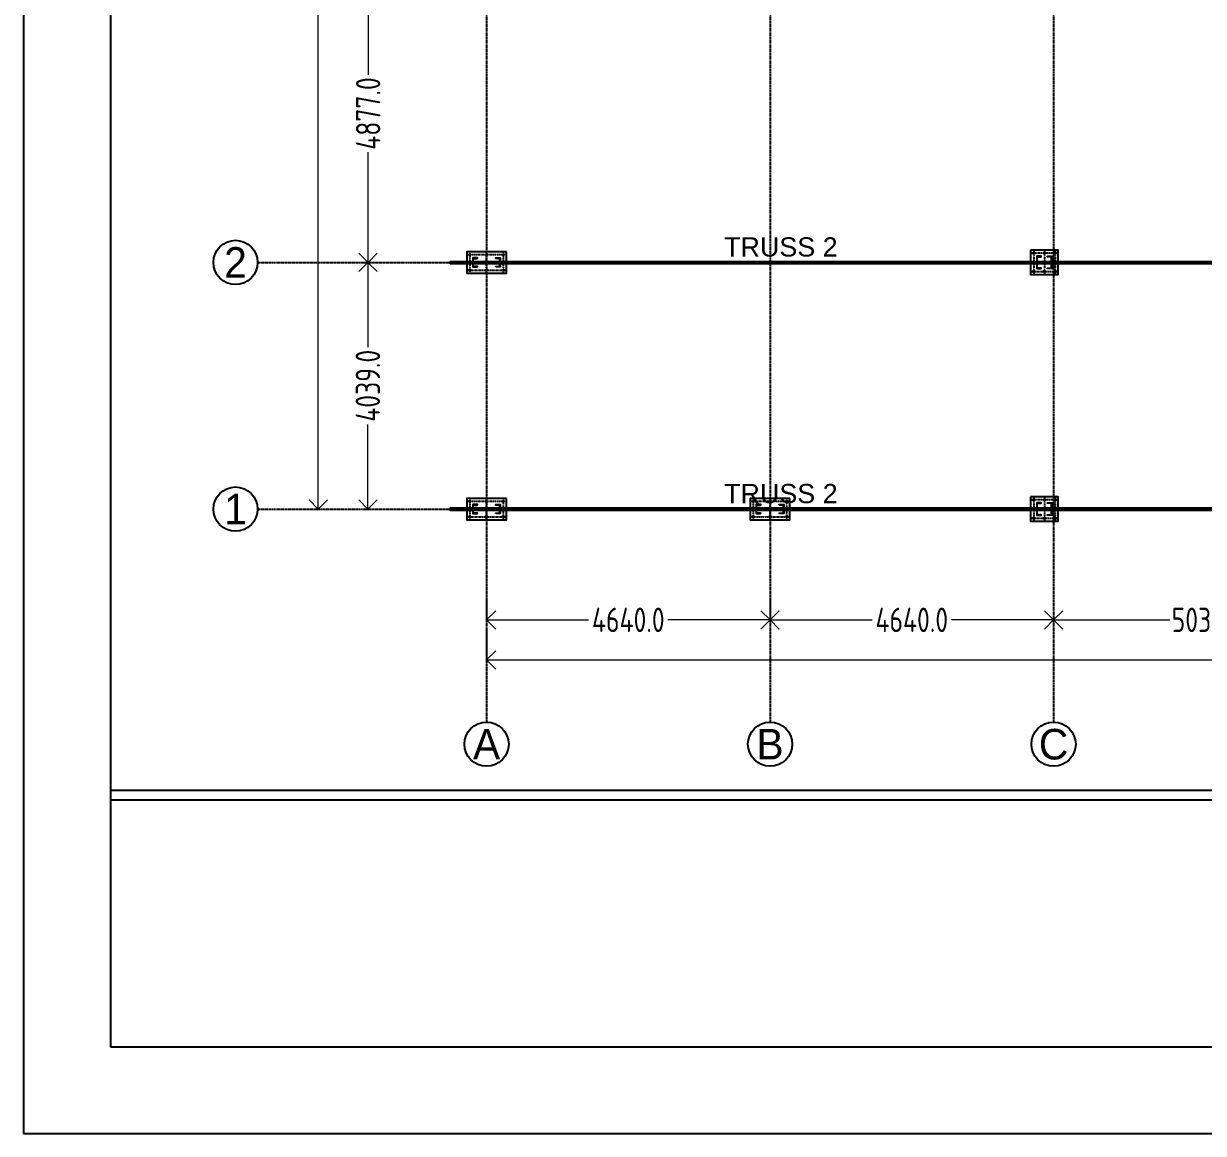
# Model space of a CAD drawing. Header units: millimetres. Extents: x 3470347 to 5996549, y -3470518 to 17149644.
# Drawn here: x 4882394 to 4901705, y 6768858 to 6787033 of the extents above; entities that cross this region are included whole.
import ezdxf
from ezdxf.enums import TextEntityAlignment as Align

# ---------------------------------------------------------------- set-up
doc = ezdxf.new("R2010")
doc.units = ezdxf.units.MM
doc.header["$MEASUREMENT"] = 0
doc.header["$PDMODE"] = 35
doc.header["$PDSIZE"] = -5
doc.linetypes.add('CENTERX2', pattern=[4, 2.5, -0.5, 0.5, -0.5])
doc.layers.get('0').update_dxf_attribs({"linetype": 'CONTINUOUS', "lineweight": 25})
doc.layers.get('DEFPOINTS').update_dxf_attribs({"linetype": 'CONTINUOUS', "lineweight": 25})
for name, color, linetype, lineweight in [('6 TEXT', 7, 'CONTINUOUS', 25), ('rDIMension', 1, 'CONTINUOUS', 18), ('rRCC 2', 40, 'CONTINUOUS', 15), ('SHEET', 7, 'CONTINUOUS', 15)]:
    doc.layers.add(name, color=color, linetype=linetype, lineweight=lineweight)
doc.styles.add('DIM', font='geniso.shx', dxfattribs={"width": 0.85})
doc.styles.add('PDF Arial', font='arial.ttf')
doc.styles.get("Standard").update_dxf_attribs({"font": ''})
doc.styles.get('Standard').set_extended_font_data('AR CENA')
doc.dimstyles.new('ST-100', dxfattribs={"dimscale": 100, "dimtxt": 7, "dimasz": 5, "dimexe": 0.18, "dimexo": 0.0625, "dimgap": 0.2, "dimtad": 0, "dimdec": 0, "dimzin": 0, "dimdsep": 46, "dimtxsty": 'DIM', "dimblk": 'OPEN90', "dimcen": 0.09, "dimclrd": 256, "dimclrt": 7, "dimadec": 0, "dimazin": 0, "dimtfac": 1, "dimtdec": 0, "dimtofl": 0, "dimtmove": 0, "dimatfit": 3, "dimldrblk": 'OPEN90', "dimfxl": 1, "dimtolj": 1, "dimtzin": 0, "dimlwd": -1, "dimarcsym": 0})

# ---------------------------------------------------------------- blocks, each defined once
blk = doc.blocks.new('_Open90')
at = {"color": 0, "linetype": 'ByBlock', "lineweight": -2}
for p, q in [((0, 0), (-1, 0)), ((-0.5, 0.5), (0, 0)), ((0, 0), (-0.5, -0.5))]:
    blk.add_line(p, q, dxfattribs=at)
blk = doc.blocks.new('*D1705')
at = {"layer": 'DEFPOINTS', "color": 0}
for p in [(4889972, 6777622), (4894612, 6777622), (4894612, 6777268)]:
    blk.add_point(p, dxfattribs=at)
at = {"layer": 'rDIMension', "color": 0, "linetype": 'ByBlock', "lineweight": -2}
for p, q in [((4889972, 6777616), (4889972, 6777250)), ((4894612, 6777616), (4894612, 6777250))]:
    blk.add_line(p, q, dxfattribs=at)
at = {"layer": 'rDIMension', "linetype": 'ByBlock'}
for p, q in [((4890272, 6777268), (4891643, 6777268)), ((4894312, 6777268), (4892941, 6777268))]:
    blk.add_line(p, q, dxfattribs=at)
at = {"layer": 'rDIMension', "xscale": 300, "yscale": 300, "zscale": 300, "rotation": 180}
blk.add_blockref('_Open90', (4889972, 6777268), dxfattribs=at)
at = {"layer": 'rDIMension', "xscale": 300, "yscale": 300, "zscale": 300}
blk.add_blockref('_Open90', (4894612, 6777268), dxfattribs=at)
at = {"layer": 'rDIMension', "color": 7, "insert": (4892292, 6777268), "char_height": 400, "attachment_point": 5, "style": 'DIM'}
blk.add_mtext('\\A1;4640.0', dxfattribs=at)
blk = doc.blocks.new('*D1706')
at = {"layer": 'DEFPOINTS', "color": 0}
for p in [(4894612, 6777622), (4899252, 6777268), (4899252, 6777268)]:
    blk.add_point(p, dxfattribs=at)
at = {"layer": 'rDIMension', "color": 0, "linetype": 'ByBlock', "lineweight": -2}
for p, q in [((4894612, 6777616), (4894612, 6777250)), ((4899252, 6777262), (4899252, 6777250))]:
    blk.add_line(p, q, dxfattribs=at)
at = {"layer": 'rDIMension', "linetype": 'ByBlock'}
for p, q in [((4894912, 6777268), (4896283, 6777268)), ((4898952, 6777268), (4897581, 6777268))]:
    blk.add_line(p, q, dxfattribs=at)
at = {"layer": 'rDIMension', "xscale": 300, "yscale": 300, "zscale": 300, "rotation": 180}
blk.add_blockref('_Open90', (4894612, 6777268), dxfattribs=at)
at = {"layer": 'rDIMension', "xscale": 300, "yscale": 300, "zscale": 300}
blk.add_blockref('_Open90', (4899252, 6777268), dxfattribs=at)
at = {"layer": 'rDIMension', "color": 7, "insert": (4896932, 6777268), "char_height": 400, "attachment_point": 5, "style": 'DIM'}
blk.add_mtext('\\A1;4640.0', dxfattribs=at)
blk = doc.blocks.new('*D1707')
at = {"layer": 'DEFPOINTS', "color": 0}
for p in [(4899252, 6777268), (4904287, 6777268), (4904287, 6777268)]:
    blk.add_point(p, dxfattribs=at)
at = {"layer": 'rDIMension', "color": 0, "linetype": 'ByBlock', "lineweight": -2}
for p, q in [((4899252, 6777274), (4899252, 6777286)), ((4904287, 6777274), (4904287, 6777286))]:
    blk.add_line(p, q, dxfattribs=at)
at = {"layer": 'rDIMension', "linetype": 'ByBlock'}
for p, q in [((4899552, 6777268), (4901154, 6777268)), ((4903987, 6777268), (4902385, 6777268))]:
    blk.add_line(p, q, dxfattribs=at)
at = {"layer": 'rDIMension', "xscale": 300, "yscale": 300, "zscale": 300, "rotation": 180}
blk.add_blockref('_Open90', (4899252, 6777268), dxfattribs=at)
at = {"layer": 'rDIMension', "xscale": 300, "yscale": 300, "zscale": 300}
blk.add_blockref('_Open90', (4904287, 6777268), dxfattribs=at)
at = {"layer": 'rDIMension', "color": 7, "insert": (4901770, 6777268), "char_height": 400, "attachment_point": 5, "style": 'DIM'}
blk.add_mtext('\\A1;5035.0', dxfattribs=at)
blk = doc.blocks.new('*D1712')
at = {"layer": 'DEFPOINTS', "color": 0}
for p in [(4887107, 6817576), (4887217, 6817576), (4887146, 6779083)]:
    blk.add_point(p, dxfattribs=at)
at = {"layer": 'rDIMension', "color": 0, "linetype": 'ByBlock', "lineweight": -2}
for p, q in [((4887113, 6817576), (4887235, 6817576)), ((4887152, 6779083), (4887235, 6779083))]:
    blk.add_line(p, q, dxfattribs=at)
at = {"layer": 'rDIMension', "linetype": 'ByBlock'}
for p, q in [((4887217, 6817276), (4887217, 6800373)), ((4887217, 6779383), (4887217, 6796286))]:
    blk.add_line(p, q, dxfattribs=at)
at = {"layer": 'rDIMension', "xscale": 300, "yscale": 300, "zscale": 300}
for p, rotation in [((4887217, 6817576), 90), ((4887217, 6779083), 270)]:
    blk.add_blockref('_Open90', p, dxfattribs=dict(at, rotation=rotation))
at = {"layer": 'rDIMension', "color": 7, "insert": (4887217, 6798329), "char_height": 400, "attachment_point": 5, "rotation": 90, "style": 'DIM'}
blk.add_mtext('\\A1;38493.0 C/C COLUMN', dxfattribs=at)
blk = doc.blocks.new('*D1713')
at = {"layer": 'DEFPOINTS', "color": 0}
for p in [(4924002, 6777968), (4889972, 6777142), (4924002, 6776612)]:
    blk.add_point(p, dxfattribs=at)
at = {"layer": 'rDIMension', "color": 0, "linetype": 'ByBlock', "lineweight": -2}
for p, q in [((4924002, 6777962), (4924002, 6776594)), ((4889972, 6777136), (4889972, 6776594))]:
    blk.add_line(p, q, dxfattribs=at)
at = {"layer": 'rDIMension', "linetype": 'ByBlock'}
for p, q in [((4890272, 6776612), (4904944, 6776612)), ((4923702, 6776612), (4909030, 6776612))]:
    blk.add_line(p, q, dxfattribs=at)
at = {"layer": 'rDIMension', "xscale": 300, "yscale": 300, "zscale": 300, "rotation": 180}
blk.add_blockref('_Open90', (4889972, 6776612), dxfattribs=at)
at = {"layer": 'rDIMension', "xscale": 300, "yscale": 300, "zscale": 300}
blk.add_blockref('_Open90', (4924002, 6776612), dxfattribs=at)
at = {"layer": 'rDIMension', "color": 7, "insert": (4906987, 6776612), "char_height": 400, "attachment_point": 5, "style": 'DIM'}
blk.add_mtext('\\A1;34030.0 C/C COLUMN', dxfattribs=at)
blk = doc.blocks.new('*D1714')
at = {"layer": 'DEFPOINTS', "color": 0}
for p in [(4887919, 6783122), (4888029, 6783122), (4887958, 6779083)]:
    blk.add_point(p, dxfattribs=at)
at = {"layer": 'rDIMension', "color": 0, "linetype": 'ByBlock', "lineweight": -2}
for p, q in [((4887925, 6783122), (4888047, 6783122)), ((4887964, 6779083), (4888047, 6779083))]:
    blk.add_line(p, q, dxfattribs=at)
at = {"layer": 'rDIMension', "linetype": 'ByBlock'}
for p, q in [((4888029, 6782822), (4888029, 6781735)), ((4888029, 6779383), (4888029, 6780470))]:
    blk.add_line(p, q, dxfattribs=at)
at = {"layer": 'rDIMension', "xscale": 300, "yscale": 300, "zscale": 300}
for p, rotation in [((4888029, 6783122), 90), ((4888029, 6779083), 270)]:
    blk.add_blockref('_Open90', p, dxfattribs=dict(at, rotation=rotation))
at = {"layer": 'rDIMension', "color": 7, "insert": (4888029, 6781102), "char_height": 400, "attachment_point": 5, "rotation": 90, "style": 'DIM'}
blk.add_mtext('\\A1;4039.0', dxfattribs=at)
blk = doc.blocks.new('*D1715')
at = {"layer": 'DEFPOINTS', "color": 0}
for p in [(4888034, 6787999), (4888034, 6787999), (4887919, 6783122)]:
    blk.add_point(p, dxfattribs=at)
at = {"layer": 'rDIMension', "color": 0, "linetype": 'ByBlock', "lineweight": -2}
for p, q in [((4888040, 6787999), (4888052, 6787999)), ((4887925, 6783122), (4888052, 6783122))]:
    blk.add_line(p, q, dxfattribs=at)
at = {"layer": 'rDIMension', "linetype": 'ByBlock'}
for p, q in [((4888034, 6787699), (4888034, 6786193)), ((4888034, 6783422), (4888034, 6784928))]:
    blk.add_line(p, q, dxfattribs=at)
at = {"layer": 'rDIMension', "xscale": 300, "yscale": 300, "zscale": 300}
for p, rotation in [((4888034, 6787999), 90), ((4888034, 6783122), 270)]:
    blk.add_blockref('_Open90', p, dxfattribs=dict(at, rotation=rotation))
at = {"layer": 'rDIMension', "color": 7, "insert": (4888034, 6785560), "char_height": 400, "attachment_point": 5, "rotation": 90, "style": 'DIM'}
blk.add_mtext('\\A1;4877.0', dxfattribs=at)

msp = doc.modelspace()

# ---------------------------------------------------------------- hatches: boundary and pattern name
at = {"layer": '6 TEXT', "linetype": 'ByBlock'}
h = msp.add_hatch(color=150, dxfattribs=at)
h.dxf.hatch_style = 1
h.paths.add_polyline_path([(4889747.12, 6783196.97), (4889747.12, 6783046.97), (4889822.12, 6783046.97), (4889822.12, 6783051.97, 0.41421356), (4889818.12, 6783055.97), (4889752.52, 6783055.97), (4889752.52, 6783187.97), (4889818.12, 6783187.97, 0.41421356), (4889822.12, 6783191.97), (4889822.12, 6783196.97)])
h = msp.add_hatch(color=150, dxfattribs=at)
h.dxf.hatch_style = 1
h.paths.add_polyline_path([(4890122.12, 6783196.97), (4890122.12, 6783191.97, 0.41421356), (4890126.12, 6783187.97), (4890191.72, 6783187.97), (4890191.72, 6783055.97), (4890126.12, 6783055.97, 0.41421356), (4890122.12, 6783051.97), (4890122.12, 6783046.97), (4890197.12, 6783046.97), (4890197.12, 6783196.97)])
h = msp.add_hatch(color=8, dxfattribs=at)
h.dxf.hatch_style = 1
h.paths.add_polyline_path([(4898983.12, 6783215.97), (4899049.12, 6783215.97, 0.41421356), (4899052.12, 6783218.97), (4899052.12, 6783221.97), (4898977.12, 6783221.97), (4898977.12, 6783021.97), (4899052.12, 6783021.97), (4899052.12, 6783024.97, 0.41421356), (4899049.12, 6783027.97), (4898983.12, 6783027.97)])
h = msp.add_hatch(color=8, dxfattribs=at)
h.dxf.hatch_style = 1
h.paths.add_polyline_path([(4899221.12, 6783215.97), (4899155.12, 6783215.97, -0.41421356), (4899152.12, 6783218.97), (4899152.12, 6783221.97), (4899227.12, 6783221.97), (4899227.12, 6783021.97), (4899152.12, 6783021.97), (4899152.12, 6783024.97, -0.41421356), (4899155.12, 6783027.97), (4899221.12, 6783027.97)])
h = msp.add_hatch(color=150, dxfattribs=at)
h.dxf.hatch_style = 1
h.paths.add_polyline_path([(4889747.12, 6779157.97), (4889747.12, 6779007.97), (4889822.12, 6779007.97), (4889822.12, 6779012.97, 0.41421356), (4889818.12, 6779016.97), (4889752.52, 6779016.97), (4889752.52, 6779148.97), (4889818.12, 6779148.97, 0.41421356), (4889822.12, 6779152.97), (4889822.12, 6779157.97)])
h = msp.add_hatch(color=150, dxfattribs=at)
h.dxf.hatch_style = 1
h.paths.add_polyline_path([(4890122.12, 6779157.97), (4890122.12, 6779152.97, 0.41421356), (4890126.12, 6779148.97), (4890191.72, 6779148.97), (4890191.72, 6779016.97), (4890126.12, 6779016.97, 0.41421356), (4890122.12, 6779012.97), (4890122.12, 6779007.97), (4890197.12, 6779007.97), (4890197.12, 6779157.97)])
h = msp.add_hatch(color=150, dxfattribs=at)
h.dxf.hatch_style = 1
h.paths.add_polyline_path([(4894387.12, 6779157.97), (4894387.12, 6779007.97), (4894462.12, 6779007.97), (4894462.12, 6779012.97, 0.41421356), (4894458.12, 6779016.97), (4894392.52, 6779016.97), (4894392.52, 6779148.97), (4894458.12, 6779148.97, 0.41421356), (4894462.12, 6779152.97), (4894462.12, 6779157.97)])
h = msp.add_hatch(color=150, dxfattribs=at)
h.dxf.hatch_style = 1
h.paths.add_polyline_path([(4894762.12, 6779157.97), (4894762.12, 6779152.97, 0.41421356), (4894766.12, 6779148.97), (4894831.72, 6779148.97), (4894831.72, 6779016.97), (4894766.12, 6779016.97, 0.41421356), (4894762.12, 6779012.97), (4894762.12, 6779007.97), (4894837.12, 6779007.97), (4894837.12, 6779157.97)])
h = msp.add_hatch(color=8, dxfattribs=at)
h.dxf.hatch_style = 1
h.paths.add_polyline_path([(4898983.12, 6779176.97), (4899049.12, 6779176.97, 0.41421356), (4899052.12, 6779179.97), (4899052.12, 6779182.97), (4898977.12, 6779182.97), (4898977.12, 6778982.97), (4899052.12, 6778982.97), (4899052.12, 6778985.97, 0.41421356), (4899049.12, 6778988.97), (4898983.12, 6778988.97)])
h = msp.add_hatch(color=8, dxfattribs=at)
h.dxf.hatch_style = 1
h.paths.add_polyline_path([(4899221.12, 6779176.97), (4899155.12, 6779176.97, -0.41421356), (4899152.12, 6779179.97), (4899152.12, 6779182.97), (4899227.12, 6779182.97), (4899227.12, 6778982.97), (4899152.12, 6778982.97), (4899152.12, 6778985.97, -0.41421356), (4899155.12, 6778988.97), (4899221.12, 6778988.97)])

# ---------------------------------------------------------------- linework, layer by layer
at = {"lineweight": 25}
for p, q in [((4883814.56, 6774476.57, 0), (4947539.01, 6774476.57, 0)), ((4883814.56, 6774319.46, 0), (4947539.01, 6774319.46, 0))]:
    msp.add_line(p, q, dxfattribs=at)
at = {"color": 192, "lineweight": 25, "elevation": 0}
msp.add_lwpolyline([(4882394.24, 6768858.03), (4956960.86, 6768858.03), (4956960.86, 6821581.96), (4882394.24, 6821581.96)], close=True, dxfattribs=at)
at = {"color": 6, "linetype": 'ByBlock'}
for points in [[(4924320.04, 6783099.57), (4889384.2, 6783099.57), (4889384.2, 6783139.57), (4924320.04, 6783139.57)], [(4924320.04, 6779060.57), (4889384.2, 6779060.57), (4889384.2, 6779100.57), (4924320.04, 6779100.57)]]:
    msp.add_lwpolyline(points, close=True, dxfattribs=at)
at = {"layer": '6 TEXT', "color": 8, "linetype": 'CENTERX2', "ltscale": 0.5}
for p, q in [((4889972.12, 6818987.69), (4889972.12, 6775594.42)), ((4894612.12, 6818987.69), (4894612.12, 6775594.42)), ((4899252.12, 6818987.69), (4899252.12, 6775594.42))]:
    msp.add_line(p, q, dxfattribs=at)
at = {"layer": '6 TEXT', "color": 8, "linetype": 'CENTERX2', "ltscale": 0.1}
for p, q in [((4889697.12, 6783296.97), (4889697.12, 6782946.97)), ((4889972.12, 6782946.97), (4889972.12, 6783296.97)), ((4889972.12, 6782946.97), (4889972.12, 6783296.97)), ((4889972.12, 6782946.97), (4889972.12, 6783296.97)), ((4890247.12, 6782946.97), (4890247.12, 6783296.97)), ((4898927.12, 6783321.97), (4898927.12, 6782921.97)), ((4899102.12, 6783321.97), (4899102.12, 6782921.97)), ((4899277.12, 6783321.97), (4899277.12, 6782921.97)), ((4890297.12, 6783246.97), (4889647.12, 6783246.97)), ((4899327.12, 6783271.97), (4898877.12, 6783271.97)), ((4899327.12, 6783121.97), (4898877.12, 6783121.97)), ((4889647.12, 6782996.97), (4890297.12, 6782996.97)), ((4898877.12, 6782971.97), (4899327.12, 6782971.97)), ((4889697.12, 6779257.97), (4889697.12, 6778907.97)), ((4889972.12, 6778907.97), (4889972.12, 6779257.97)), ((4889972.12, 6778907.97), (4889972.12, 6779257.97)), ((4890247.12, 6778907.97), (4890247.12, 6779257.97)), ((4894337.12, 6779257.97), (4894337.12, 6778907.97)), ((4894612.12, 6778907.97), (4894612.12, 6779257.97)), ((4894887.12, 6778907.97), (4894887.12, 6779257.97)), ((4899327.12, 6779232.97), (4898877.12, 6779232.97)), ((4898927.12, 6779282.97), (4898927.12, 6778882.97)), ((4899102.12, 6779282.97), (4899102.12, 6778882.97)), ((4899277.12, 6779282.97), (4899277.12, 6778882.97)), ((4890297.12, 6779207.97), (4889647.12, 6779207.97)), ((4894937.12, 6779207.97), (4894287.12, 6779207.97)), ((4899327.12, 6779082.97), (4898877.12, 6779082.97)), ((4899327.12, 6779082.97), (4898877.12, 6779082.97)), ((4889647.12, 6778957.97), (4890297.12, 6778957.97)), ((4894287.12, 6778957.97), (4894937.12, 6778957.97)), ((4898877.12, 6778932.97), (4899327.12, 6778932.97))]:
    msp.add_line(p, q, dxfattribs=at)
at = {"layer": '6 TEXT', "color": 150, "linetype": 'ByBlock'}
for points in [[(4890297.12, 6783296.97), (4889647.12, 6783296.97), (4889647.12, 6782946.97), (4890297.12, 6782946.97)], [(4898877.12, 6783321.97), (4898877.12, 6782921.97), (4899327.12, 6782921.97), (4899327.12, 6783321.97)], [(4890297.12, 6779257.97), (4889647.12, 6779257.97), (4889647.12, 6778907.97), (4890297.12, 6778907.97)], [(4894937.12, 6779257.97), (4894287.12, 6779257.97), (4894287.12, 6778907.97), (4894937.12, 6778907.97)], [(4898877.12, 6779282.97), (4898877.12, 6778882.97), (4899327.12, 6778882.97), (4899327.12, 6779282.97)]]:
    msp.add_lwpolyline(points, close=True, dxfattribs=at)
at = {"layer": '6 TEXT', "color": 8, "linetype": 'CENTERX2', "ltscale": 0.5}
for points in [[(4886224.61, 6783121.97), (4926139.99, 6783121.97)], [(4886224.61, 6779082.97), (4926139.99, 6779082.97)]]:
    msp.add_lwpolyline(points, dxfattribs=at)
at = {"layer": '6 TEXT', "color": 4, "linetype": 'ByBlock'}
for points in [[(4889822.12, 6783046.97), (4889822.12, 6783051.97, 0.41421356), (4889818.12, 6783055.97), (4889752.52, 6783055.97), (4889752.52, 6783187.97), (4889818.12, 6783187.97, 0.41421356), (4889822.12, 6783191.97), (4889822.12, 6783196.97), (4889747.12, 6783196.97), (4889747.12, 6783046.97)], [(4890122.12, 6783046.97), (4890122.12, 6783051.97, -0.41421356), (4890126.12, 6783055.97), (4890191.72, 6783055.97), (4890191.72, 6783187.97), (4890126.12, 6783187.97, -0.41421356), (4890122.12, 6783191.97), (4890122.12, 6783196.97), (4890197.12, 6783196.97), (4890197.12, 6783046.97)], [(4889822.12, 6779007.97), (4889822.12, 6779012.97, 0.41421356), (4889818.12, 6779016.97), (4889752.52, 6779016.97), (4889752.52, 6779148.97), (4889818.12, 6779148.97, 0.41421356), (4889822.12, 6779152.97), (4889822.12, 6779157.97), (4889747.12, 6779157.97), (4889747.12, 6779007.97)], [(4890122.12, 6779007.97), (4890122.12, 6779012.97, -0.41421356), (4890126.12, 6779016.97), (4890191.72, 6779016.97), (4890191.72, 6779148.97), (4890126.12, 6779148.97, -0.41421356), (4890122.12, 6779152.97), (4890122.12, 6779157.97), (4890197.12, 6779157.97), (4890197.12, 6779007.97)], [(4894462.12, 6779007.97), (4894462.12, 6779012.97, 0.41421356), (4894458.12, 6779016.97), (4894392.52, 6779016.97), (4894392.52, 6779148.97), (4894458.12, 6779148.97, 0.41421356), (4894462.12, 6779152.97), (4894462.12, 6779157.97), (4894387.12, 6779157.97), (4894387.12, 6779007.97)], [(4894762.12, 6779007.97), (4894762.12, 6779012.97, -0.41421356), (4894766.12, 6779016.97), (4894831.72, 6779016.97), (4894831.72, 6779148.97), (4894766.12, 6779148.97, -0.41421356), (4894762.12, 6779152.97), (4894762.12, 6779157.97), (4894837.12, 6779157.97), (4894837.12, 6779007.97)]]:
    msp.add_lwpolyline(points, format="xyb", close=True, dxfattribs=at)
at = {"layer": '6 TEXT', "color": 6, "linetype": 'ByBlock'}
for points in [[(4899052.12, 6783218.97), (4899052.12, 6783221.97), (4898977.12, 6783221.97), (4898977.12, 6783021.97), (4899052.12, 6783021.97), (4899052.12, 6783024.97, 0.41421356), (4899049.12, 6783027.97), (4898983.12, 6783027.97), (4898983.12, 6783215.97), (4899049.12, 6783215.97, 0.41421356)], [(4899152.12, 6783218.97), (4899152.12, 6783221.97), (4899227.12, 6783221.97), (4899227.12, 6783021.97), (4899152.12, 6783021.97), (4899152.12, 6783024.97, -0.41421356), (4899155.12, 6783027.97), (4899221.12, 6783027.97), (4899221.12, 6783215.97), (4899155.12, 6783215.97, -0.41421356)], [(4899052.12, 6779179.97), (4899052.12, 6779182.97), (4898977.12, 6779182.97), (4898977.12, 6778982.97), (4899052.12, 6778982.97), (4899052.12, 6778985.97, 0.41421356), (4899049.12, 6778988.97), (4898983.12, 6778988.97), (4898983.12, 6779176.97), (4899049.12, 6779176.97, 0.41421356)], [(4899152.12, 6779179.97), (4899152.12, 6779182.97), (4899227.12, 6779182.97), (4899227.12, 6778982.97), (4899152.12, 6778982.97), (4899152.12, 6778985.97, -0.41421356), (4899155.12, 6778988.97), (4899221.12, 6778988.97), (4899221.12, 6779176.97), (4899155.12, 6779176.97, -0.41421356)]]:
    msp.add_lwpolyline(points, format="xyb", close=True, dxfattribs=at)
at = {"layer": '6 TEXT', "color": 8}
for centre in [(4885862.45, 6783121.97), (4885862.45, 6779082.97), (4889972.12, 6775232.27), (4894612.12, 6775232.27), (4899252.12, 6775232.27)]:
    msp.add_circle(centre, 362.15, dxfattribs=at)
at = {"layer": '6 TEXT', "color": 2, "linetype": 'ByBlock'}
for centre in [(4898927.12, 6783271.97), (4899102.64, 6783271.98), (4899277.12, 6783271.97), (4898927.12, 6782971.97), (4899102.12, 6782971.98), (4899277.12, 6782971.97), (4898927.12, 6779232.97), (4899102.64, 6779232.98), (4899277.12, 6779232.97), (4898927.12, 6778932.97), (4899102.12, 6778932.98), (4899277.12, 6778932.97)]:
    msp.add_circle(centre, 15, dxfattribs=at)
at = {"layer": '6 TEXT', "color": 7, "linetype": 'ByBlock'}
for centre in [(4889697.12, 6783246.97), (4889972.12, 6783246.97), (4890247.12, 6783246.97), (4889697.12, 6782996.97), (4889972.12, 6782996.97), (4890247.12, 6782996.97), (4889697.12, 6779207.97), (4889972.12, 6779207.97), (4890247.12, 6779207.97), (4894337.12, 6779207.97), (4894612.12, 6779207.97), (4894887.12, 6779207.97), (4889697.12, 6778957.97), (4889972.12, 6778957.97), (4890247.12, 6778957.97), (4894337.12, 6778957.97), (4894612.12, 6778957.97), (4894887.12, 6778957.97)]:
    msp.add_circle(centre, 12, dxfattribs=at)
at = {"layer": 'SHEET', "color": 220, "lineweight": 25, "elevation": 0}
msp.add_lwpolyline([(4883814.56, 6770275.68), (4955540.55, 6770275.68), (4955540.55, 6820164.3), (4883814.56, 6820164.3)], close=True, dxfattribs=at)

# ---------------------------------------------------------------- texts
at = {"layer": '6 TEXT', "color": 8, "linetype": 'ByBlock'}
for s, p in [('2', (4885862.45, 6783121.97)), ('1', (4885862.45, 6779082.97)), ('A', (4889972.12, 6775232.27)), ('B', (4894612.12, 6775232.27)), ('C', (4899252.12, 6775232.27))]:
    msp.add_text(s, height=500, dxfattribs=at).set_placement(p, align=Align.MIDDLE_CENTER)
at = {"layer": 'rRCC 2', "style": 'PDF Arial'}
for p in [(4894788.87, 6783375.63), (4894788.87, 6779336.63)]:
    msp.add_text('TRUSS 2', height=315, dxfattribs=at).set_placement(p, align=Align.MIDDLE_CENTER)

# ---------------------------------------------------------------- dimensions: what is measured, and where the dimension line sits
at = {"layer": 'rDIMension', "color": 7, "linetype": 'ByBlock'}
for base, p1, p2, override, picture, middle in [((4887216.8, 6817575.97), (4887145.78, 6779082.97), (4887106.65, 6817575.97), {"dimtxt": 4, "dimasz": 3, "dimdec": 1, "dimpost": ' C/C COLUMN', "dimblk": 'Open90'}, '*D1712', (4887216.8, 6798329.47)), ((4888034.04, 6787998.97), (4887918.54, 6783121.97), (4888034.04, 6787998.97), {"dimtxt": 4, "dimasz": 3, "dimdec": 1, "dimblk": 'Open90'}, '*D1715', (4888034.04, 6785560.47)), ((4888028.7, 6783121.97), (4887957.68, 6779082.97), (4887918.54, 6783121.97), {"dimtxt": 4, "dimasz": 3, "dimdec": 1, "dimblk": 'Open90'}, '*D1714', (4888028.7, 6781102.47))]:
    dim = msp.add_linear_dim(base=base, p1=p1, p2=p2, angle=90, dimstyle='ST-100', override=override, dxfattribs=at)
    dim.commit()
    dim.dimension.update_dxf_attribs({"geometry": picture, "text_midpoint": middle})
for base, p1, p2, override, picture, middle in [((4924002.12, 6776612.22), (4889972.12, 6777142.34), (4924002.12, 6777967.86), {"dimtxt": 4, "dimasz": 3, "dimdec": 1, "dimpost": ' C/C COLUMN', "dimblk": 'Open90'}, '*D1713', (4906987.12, 6776612.22)), ((4894612.12, 6777267.86), (4889972.12, 6777621.96), (4894612.12, 6777621.96), {"dimtxt": 4, "dimasz": 3, "dimdec": 1, "dimblk": 'Open90'}, '*D1705', (4892292.12, 6777267.86))]:
    dim = msp.add_linear_dim(base=base, p1=p1, p2=p2, dimstyle='ST-100', override=override, dxfattribs=at)
    dim.commit()
    dim.dimension.update_dxf_attribs({"geometry": picture, "text_midpoint": middle})
at = {"layer": 'rDIMension', "color": 1, "linetype": 'ByBlock'}
for base, p1, p2, picture, middle in [((4899252.12, 6777267.86), (4894612.12, 6777621.96), (4899252.12, 6777267.86), '*D1706', (4896932.12, 6777267.86)), ((4904287.12, 6777267.86), (4899252.12, 6777267.86), (4904287.12, 6777267.86), '*D1707', (4901769.62, 6777267.86))]:
    dim = msp.add_linear_dim(base=base, p1=p1, p2=p2, dimstyle='ST-100', override={"dimtxt": 4, "dimasz": 3, "dimdec": 1, "dimtmove": 1}, dxfattribs=at)
    dim.commit()
    dim.dimension.update_dxf_attribs({"geometry": picture, "text_midpoint": middle})

doc.saveas('drawing.dxf')
